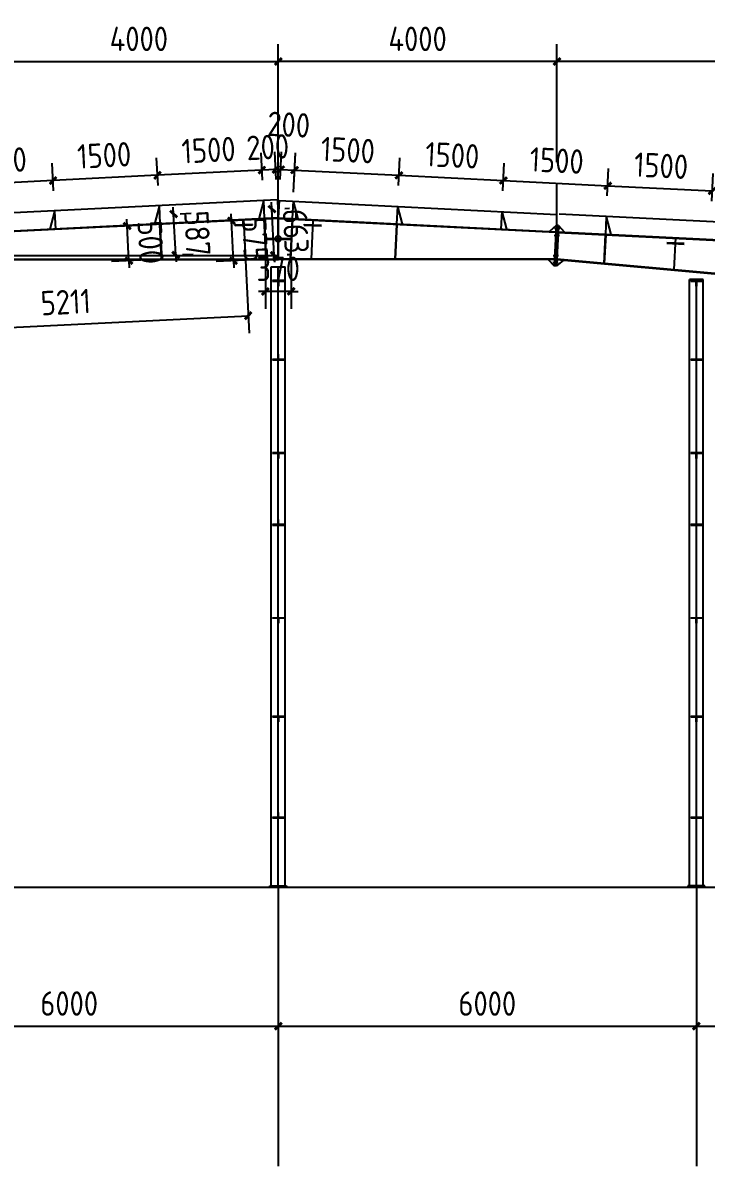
# Model space of a CAD drawing. Extents: x 411778 to 673094, y -11605 to 324395.
# Drawn here: x 506037 to 515842, y 76149 to 92546 of the extents above; entities that cross this region are included whole.
import ezdxf

# ---------------------------------------------------------------- set-up
doc = ezdxf.new("R2010")
doc.units = 0
doc.header["$LTSCALE"] = 1000
doc.header["$MEASUREMENT"] = 0
doc.layers.add('AXIS', color=3, linetype='Continuous')
doc.layers.add('DOTE', color=1, linetype='Continuous')
doc.styles.get("Standard").update_dxf_attribs({"font": 'gbenor.shx', "bigfont": 'gbcbig.shx'})
doc.dimstyles.get("Standard").update_dxf_attribs({"dimscale": 100, "dimtxt": 3.5, "dimasz": 1, "dimexe": 2.5, "dimexo": 3, "dimgap": 1.5, "dimtad": 1, "dimdec": 0, "dimzin": 0, "dimdsep": 46, "dimtxsty": 'Standard', "dimblk": 'ARCHTICK', "dimcen": 0.09, "dimadec": 0, "dimazin": 0, "dimtfac": 1, "dimtdec": 0, "dimtix": 1, "dimtmove": 2, "dimatfit": 3, "dimfxl": 1, "dimtolj": 1, "dimtzin": 0, "dimarcsym": 0})

# ---------------------------------------------------------------- blocks, each defined once
blk = doc.blocks.new('_ArchTick')
at = {"color": 0, "linetype": 'ByBlock', "const_width": 0.4}
blk.add_lwpolyline([(-0.5, -0.5), (0.5, 0.5)], dxfattribs=at)
blk = doc.blocks.new('*D340')
at = {"color": 3, "lineweight": -2}
for p, q in [((505702, 91025), (505702, 92241)), ((509702, 91448), (509702, 92241)), ((505702, 91991), (509702, 91991))]:
    blk.add_line(p, q, dxfattribs=at)
at = {"layer": 'Defpoints', "color": 0}
for p in [(509702, 91991), (509702, 91148), (505702, 90725)]:
    blk.add_point(p, dxfattribs=at)
at = {"color": 3, "lineweight": -2, "xscale": 100, "yscale": 100, "zscale": 100, "rotation": 180}
blk.add_blockref('_ArchTick', (505702, 91991), dxfattribs=at)
at = {"color": 3, "lineweight": -2, "xscale": 100, "yscale": 100, "zscale": 100}
blk.add_blockref('_ArchTick', (509702, 91991), dxfattribs=at)
at = {"color": 0, "insert": (507702, 92316), "char_height": 350, "attachment_point": 5}
blk.add_mtext('\\A1;4000', dxfattribs=at)
blk = doc.blocks.new('*D376')
at = {"color": 3, "lineweight": -2}
for p, q in [((503702, 78449), (503702, 78406)), ((509702, 78449), (509702, 78406)), ((503702, 78156), (509702, 78156))]:
    blk.add_line(p, q, dxfattribs=at)
at = {"layer": 'Defpoints', "color": 0}
for p in [(503702, 78149), (509702, 78156), (509702, 78149)]:
    blk.add_point(p, dxfattribs=at)
at = {"color": 3, "lineweight": -2, "xscale": 100, "yscale": 100, "zscale": 100, "rotation": 180}
blk.add_blockref('_ArchTick', (503702, 78156), dxfattribs=at)
at = {"color": 3, "lineweight": -2, "xscale": 100, "yscale": 100, "zscale": 100}
blk.add_blockref('_ArchTick', (509702, 78156), dxfattribs=at)
at = {"color": 0, "insert": (506702, 78481), "char_height": 350, "attachment_point": 5}
blk.add_mtext('\\A1;6000', dxfattribs=at)
blk = doc.blocks.new('*D377')
at = {"color": 3, "lineweight": -2}
for p, q in [((509702, 78449), (509702, 78406)), ((515702, 78449), (515702, 78406)), ((509702, 78156), (515702, 78156))]:
    blk.add_line(p, q, dxfattribs=at)
at = {"layer": 'Defpoints', "color": 0}
for p in [(509702, 78149), (515702, 78156), (515702, 78149)]:
    blk.add_point(p, dxfattribs=at)
at = {"color": 3, "lineweight": -2, "xscale": 100, "yscale": 100, "zscale": 100, "rotation": 180}
blk.add_blockref('_ArchTick', (509702, 78156), dxfattribs=at)
at = {"color": 3, "lineweight": -2, "xscale": 100, "yscale": 100, "zscale": 100}
blk.add_blockref('_ArchTick', (515702, 78156), dxfattribs=at)
at = {"color": 0, "insert": (512702, 78480), "char_height": 350, "attachment_point": 5}
blk.add_mtext('\\A1;6000', dxfattribs=at)
blk = doc.blocks.new('*D378')
at = {"color": 3, "lineweight": -2}
for p, q in [((515702, 78449), (515702, 78406)), ((521702, 78449), (521702, 78406)), ((515702, 78156), (521702, 78156))]:
    blk.add_line(p, q, dxfattribs=at)
at = {"layer": 'Defpoints', "color": 0}
for p in [(515702, 78149), (521702, 78156), (521702, 78149)]:
    blk.add_point(p, dxfattribs=at)
at = {"color": 3, "lineweight": -2, "xscale": 100, "yscale": 100, "zscale": 100, "rotation": 180}
blk.add_blockref('_ArchTick', (515702, 78156), dxfattribs=at)
at = {"color": 3, "lineweight": -2, "xscale": 100, "yscale": 100, "zscale": 100}
blk.add_blockref('_ArchTick', (521702, 78156), dxfattribs=at)
at = {"color": 0, "insert": (518702, 78480), "char_height": 350, "attachment_point": 5}
blk.add_mtext('\\A1;6000', dxfattribs=at)
blk = doc.blocks.new('*D343')
at = {"color": 3, "lineweight": -2}
for p, q in [((509475, 90288), (509455, 90684)), ((509674, 90298), (509655, 90694)), ((509467, 90434), (509367, 90429)), ((509667, 90444), (509467, 90434)), ((509667, 90444), (509767, 90449))]:
    blk.add_line(p, q, dxfattribs=at)
at = {"layer": 'Defpoints', "color": 0}
for p in [(509467, 90434), (509490, 89989), (509689, 89999)]:
    blk.add_point(p, dxfattribs=at)
at = {"color": 3, "lineweight": -2, "xscale": 100, "yscale": 100, "zscale": 100}
for p, rotation in [((509667, 90444), 182.8624052261134), ((509467, 90434), 2.862405226113412)]:
    blk.add_blockref('_ArchTick', p, dxfattribs=dict(at, rotation=rotation))
at = {"color": 0, "insert": (509551, 90764), "char_height": 350, "attachment_point": 5, "rotation": 2.8624}
blk.add_mtext('\\A1;200', dxfattribs=at)
blk = doc.blocks.new('*D344')
at = {"color": 3, "lineweight": -2}
for p, q in [((509475, 90288), (509455, 90684)), ((507977, 90213), (507957, 90609)), ((509467, 90434), (507969, 90359))]:
    blk.add_line(p, q, dxfattribs=at)
at = {"layer": 'Defpoints', "color": 0}
for p in [(507969, 90359), (507991, 89914), (509490, 89989)]:
    blk.add_point(p, dxfattribs=at)
at = {"color": 3, "lineweight": -2, "xscale": 100, "yscale": 100, "zscale": 100}
for p, rotation in [((507969, 90359), 182.8624052262561), ((509467, 90434), 2.862405226256115)]:
    blk.add_blockref('_ArchTick', p, dxfattribs=dict(at, rotation=rotation))
at = {"color": 0, "insert": (508702, 90721), "char_height": 350, "attachment_point": 5, "rotation": 2.8624}
blk.add_mtext('\\A1;1500', dxfattribs=at)
blk = doc.blocks.new('*D345')
at = {"color": 3, "lineweight": -2}
for p, q in [((506478, 90139), (506459, 90534)), ((507977, 90213), (507957, 90609)), ((507969, 90359), (506471, 90284))]:
    blk.add_line(p, q, dxfattribs=at)
at = {"layer": 'Defpoints', "color": 0}
for p in [(506471, 90284), (507991, 89914), (506493, 89839)]:
    blk.add_point(p, dxfattribs=at)
at = {"color": 3, "lineweight": -2, "xscale": 100, "yscale": 100, "zscale": 100}
for p, rotation in [((506471, 90284), 182.8624052262561), ((507969, 90359), 2.862405226256115)]:
    blk.add_blockref('_ArchTick', p, dxfattribs=dict(at, rotation=rotation))
at = {"color": 0, "insert": (507204, 90646), "char_height": 350, "attachment_point": 5, "rotation": 2.8624}
blk.add_mtext('\\A1;1500', dxfattribs=at)
blk = doc.blocks.new('*D346')
at = {"color": 3, "lineweight": -2}
for p, q in [((506478, 90139), (506459, 90534)), ((504980, 90064), (504960, 90459)), ((506471, 90284), (504973, 90209))]:
    blk.add_line(p, q, dxfattribs=at)
at = {"layer": 'Defpoints', "color": 0}
for p in [(504973, 90209), (504995, 89764), (506493, 89839)]:
    blk.add_point(p, dxfattribs=at)
at = {"color": 3, "lineweight": -2, "xscale": 100, "yscale": 100, "zscale": 100}
for p, rotation in [((506471, 90284), 2.862405226256115), ((504973, 90209), 182.8624052262561)]:
    blk.add_blockref('_ArchTick', p, dxfattribs=dict(at, rotation=rotation))
at = {"color": 0, "insert": (505706, 90571), "char_height": 350, "attachment_point": 5, "rotation": 2.8624}
blk.add_mtext('\\A1;1500', dxfattribs=at)
blk = doc.blocks.new('*D334')
at = {"color": 3, "lineweight": -2}
for p, q in [((513702, 90546), (513702, 92241)), ((521702, 89449), (521702, 92241)), ((521702, 91991), (513702, 91991))]:
    blk.add_line(p, q, dxfattribs=at)
at = {"layer": 'Defpoints', "color": 0}
for p in [(513702, 91991), (513702, 90246), (521702, 89149)]:
    blk.add_point(p, dxfattribs=at)
at = {"color": 3, "lineweight": -2, "xscale": 100, "yscale": 100, "zscale": 100, "rotation": 180}
blk.add_blockref('_ArchTick', (513702, 91991), dxfattribs=at)
at = {"color": 3, "lineweight": -2, "xscale": 100, "yscale": 100, "zscale": 100}
blk.add_blockref('_ArchTick', (521702, 91991), dxfattribs=at)
at = {"color": 0, "insert": (517702, 92316), "char_height": 350, "attachment_point": 5}
blk.add_mtext('\\A1;8000', dxfattribs=at)
blk = doc.blocks.new('*D335')
at = {"color": 3, "lineweight": -2}
for p, q in [((509702, 91448), (509702, 92241)), ((513702, 91025), (513702, 92241)), ((513702, 91991), (509702, 91991))]:
    blk.add_line(p, q, dxfattribs=at)
at = {"layer": 'Defpoints', "color": 0}
for p in [(509702, 91991), (509702, 91148), (513702, 90725)]:
    blk.add_point(p, dxfattribs=at)
at = {"color": 3, "lineweight": -2, "xscale": 100, "yscale": 100, "zscale": 100, "rotation": 180}
blk.add_blockref('_ArchTick', (509702, 91991), dxfattribs=at)
at = {"color": 3, "lineweight": -2, "xscale": 100, "yscale": 100, "zscale": 100}
blk.add_blockref('_ArchTick', (513702, 91991), dxfattribs=at)
at = {"color": 0, "insert": (511702, 92316), "char_height": 350, "attachment_point": 5}
blk.add_mtext('\\A1;4000', dxfattribs=at)
blk = doc.blocks.new('*D363')
at = {"color": 3, "lineweight": -2}
for p, q in [((509921, 90118), (509949, 90684)), ((511427, 90213), (511447, 90609)), ((509936, 90434), (511434, 90359))]:
    blk.add_line(p, q, dxfattribs=at)
at = {"layer": 'Defpoints', "color": 0}
for p in [(511434, 90359), (511412, 89914), (509906, 89818)]:
    blk.add_point(p, dxfattribs=at)
at = {"color": 3, "lineweight": -2, "xscale": 100, "yscale": 100, "zscale": 100}
for p, rotation in [((509936, 90434), 177.1375947737439), ((511434, 90359), 357.137594773744)]:
    blk.add_blockref('_ArchTick', p, dxfattribs=dict(at, rotation=rotation))
at = {"color": 0, "insert": (510702, 90721), "char_height": 350, "attachment_point": 5, "rotation": 357.1376}
blk.add_mtext('\\A1;1500', dxfattribs=at)
blk = doc.blocks.new('*D364')
at = {"color": 3, "lineweight": -2}
for p, q in [((511427, 90213), (511447, 90609)), ((512925, 90139), (512945, 90534)), ((511434, 90359), (512933, 90284))]:
    blk.add_line(p, q, dxfattribs=at)
at = {"layer": 'Defpoints', "color": 0}
for p in [(512933, 90284), (511412, 89914), (512910, 89839)]:
    blk.add_point(p, dxfattribs=at)
at = {"color": 3, "lineweight": -2, "xscale": 100, "yscale": 100, "zscale": 100}
for p, rotation in [((511434, 90359), 177.1375947737439), ((512933, 90284), 357.137594773744)]:
    blk.add_blockref('_ArchTick', p, dxfattribs=dict(at, rotation=rotation))
at = {"color": 0, "insert": (512200, 90646), "char_height": 350, "attachment_point": 5, "rotation": 357.1376}
blk.add_mtext('\\A1;1500', dxfattribs=at)
blk = doc.blocks.new('*D365')
at = {"color": 3, "lineweight": -2}
for p, q in [((512925, 90139), (512945, 90534)), ((514423, 90064), (514443, 90459)), ((512933, 90284), (514431, 90209))]:
    blk.add_line(p, q, dxfattribs=at)
at = {"layer": 'Defpoints', "color": 0}
for p in [(514431, 90209), (512910, 89839), (514408, 89764)]:
    blk.add_point(p, dxfattribs=at)
at = {"color": 3, "lineweight": -2, "xscale": 100, "yscale": 100, "zscale": 100}
for p, rotation in [((512933, 90284), 177.1375947737439), ((514431, 90209), 357.137594773744)]:
    blk.add_blockref('_ArchTick', p, dxfattribs=dict(at, rotation=rotation))
at = {"color": 0, "insert": (513698, 90571), "char_height": 350, "attachment_point": 5, "rotation": 357.1376}
blk.add_mtext('\\A1;1500', dxfattribs=at)
blk = doc.blocks.new('*D336')
at = {"color": 3, "lineweight": -2}
for p, q in [((514423, 90064), (514443, 90459)), ((515922, 89989), (515941, 90384)), ((514431, 90209), (515929, 90135))]:
    blk.add_line(p, q, dxfattribs=at)
at = {"layer": 'Defpoints', "color": 0}
for p in [(515929, 90135), (514408, 89764), (515907, 89689)]:
    blk.add_point(p, dxfattribs=at)
at = {"color": 3, "lineweight": -2, "xscale": 100, "yscale": 100, "zscale": 100}
for p, rotation in [((514431, 90209), 177.1375947737439), ((515929, 90135), 357.137594773744)]:
    blk.add_blockref('_ArchTick', p, dxfattribs=dict(at, rotation=rotation))
at = {"color": 0, "insert": (515196, 90497), "char_height": 350, "attachment_point": 5, "rotation": 357.1376}
blk.add_mtext('\\A1;1500', dxfattribs=at)
blk = doc.blocks.new('*D341')
at = {"color": 3, "lineweight": -2}
for p, q in [((509729, 90298), (509749, 90694)), ((509929, 90288), (509949, 90684)), ((509737, 90444), (509637, 90449)), ((509737, 90444), (509936, 90434)), ((509936, 90434), (510036, 90429))]:
    blk.add_line(p, q, dxfattribs=at)
at = {"layer": 'Defpoints', "color": 0}
for p in [(509936, 90434), (509714, 89999), (509914, 89989)]:
    blk.add_point(p, dxfattribs=at)
at = {"color": 3, "lineweight": -2, "xscale": 100, "yscale": 100, "zscale": 100}
for p, rotation in [((509737, 90444), 357.1375947738866), ((509936, 90434), 177.1375947738866)]:
    blk.add_blockref('_ArchTick', p, dxfattribs=dict(at, rotation=rotation))
at = {"color": 0, "insert": (509853, 91086), "char_height": 350, "attachment_point": 5, "rotation": 357.1376}
blk.add_mtext('\\A1;200', dxfattribs=at)
blk = doc.blocks.new('*D389')
at = {"color": 0, "lineweight": -2}
for p, q in [((507534, 89633), (507529, 89732)), ((507705, 89641), (507284, 89620)), ((507559, 89134), (507534, 89633)), ((507730, 89142), (507309, 89121)), ((507559, 89134), (507564, 89034))]:
    blk.add_line(p, q, dxfattribs=at)
at = {"layer": 'Defpoints', "color": 0}
for p in [(507534, 89633), (508004, 89656), (508029, 89157)]:
    blk.add_point(p, dxfattribs=at)
at = {"color": 0, "lineweight": -2, "xscale": 100, "yscale": 100, "zscale": 100}
for p, rotation in [((507534, 89633), 272.8624052261088), ((507559, 89134), 92.86240522610872)]:
    blk.add_blockref('_ArchTick', p, dxfattribs=dict(at, rotation=rotation))
at = {"color": 0, "insert": (507871, 89399), "char_height": 350, "attachment_point": 5, "rotation": 272.8624}
blk.add_mtext('\\A1;500', dxfattribs=at)
blk = doc.blocks.new('*D390')
at = {"color": 0, "lineweight": -2}
for p, q in [((509203, 89716), (508781, 89695)), ((509031, 89707), (509026, 89807)), ((509060, 89133), (509031, 89707)), ((509232, 89142), (508810, 89121)), ((509060, 89133), (509065, 89034))]:
    blk.add_line(p, q, dxfattribs=at)
at = {"layer": 'Defpoints', "color": 0}
for p in [(509031, 89707), (509502, 89731), (509531, 89157)]:
    blk.add_point(p, dxfattribs=at)
at = {"color": 0, "lineweight": -2, "xscale": 100, "yscale": 100, "zscale": 100}
for p, rotation in [((509031, 89707), 272.8624052261432), ((509060, 89133), 92.86240522614318)]:
    blk.add_blockref('_ArchTick', p, dxfattribs=dict(at, rotation=rotation))
at = {"color": 0, "insert": (509370, 89437), "char_height": 350, "attachment_point": 5, "rotation": 272.8624}
blk.add_mtext('\\A1;575', dxfattribs=at)
blk = doc.blocks.new('*D404')
at = {"color": 3, "lineweight": -2}
for p, q in [((508201, 89804), (508196, 89904)), ((508231, 89217), (508201, 89804)), ((508297, 89809), (508451, 89817)), ((508231, 89217), (508236, 89118)), ((508326, 89222), (508480, 89230))]:
    blk.add_line(p, q, dxfattribs=at)
at = {"layer": 'Defpoints', "color": 0}
for p in [(507997, 89794), (508201, 89804), (508027, 89207)]:
    blk.add_point(p, dxfattribs=at)
at = {"color": 3, "lineweight": -2, "xscale": 100, "yscale": 100, "zscale": 100}
for p, rotation in [((508201, 89804), 272.8624052261046), ((508231, 89217), 92.86240522610461)]:
    blk.add_blockref('_ArchTick', p, dxfattribs=dict(at, rotation=rotation))
at = {"color": 0, "insert": (508541, 89527), "char_height": 350, "attachment_point": 5, "rotation": 272.8624}
blk.add_mtext('\\A1;587', dxfattribs=at)
blk = doc.blocks.new('*D405')
at = {"color": 3, "lineweight": -2}
for p, q in [((509612, 89875), (509607, 89975)), ((509645, 89213), (509612, 89875)), ((509795, 89884), (509862, 89887)), ((509645, 89213), (509650, 89113)), ((509828, 89222), (509895, 89225))]:
    blk.add_line(p, q, dxfattribs=at)
at = {"layer": 'Defpoints', "color": 0}
for p in [(509496, 89869), (509612, 89875), (509529, 89207)]:
    blk.add_point(p, dxfattribs=at)
at = {"color": 3, "lineweight": -2, "xscale": 100, "yscale": 100, "zscale": 100}
for p, rotation in [((509612, 89875), 272.8624052261351), ((509645, 89213), 92.86240522613508)]:
    blk.add_blockref('_ArchTick', p, dxfattribs=dict(at, rotation=rotation))
at = {"color": 0, "insert": (509954, 89560), "char_height": 350, "attachment_point": 5, "rotation": 272.8624}
blk.add_mtext('\\A1;663', dxfattribs=at)
blk = doc.blocks.new('*D1816')
at = {"color": 0, "lineweight": -2}
for p, q in [((509217, 89424), (509284, 88097)), ((504012, 89164), (504079, 87837)), ((504066, 88086), (509271, 88346))]:
    blk.add_line(p, q, dxfattribs=at)
at = {"layer": 'Defpoints', "color": 0}
for p in [(509202, 89724), (503997, 89464), (509271, 88346)]:
    blk.add_point(p, dxfattribs=at)
at = {"color": 0, "lineweight": -2, "xscale": 100, "yscale": 100, "zscale": 100}
for p, rotation in [((509271, 88346), 2.862405226096694), ((504066, 88086), 182.8624052260967)]:
    blk.add_blockref('_ArchTick', p, dxfattribs=dict(at, rotation=rotation))
at = {"color": 0, "insert": (506653, 88541), "char_height": 350, "attachment_point": 5, "rotation": 2.8624}
blk.add_mtext('\\A1;5211', dxfattribs=at)
blk = doc.blocks.new('*D2560')
at = {"color": 0, "lineweight": -2}
for p, q in [((509517, 89149), (509517, 88444)), ((509887, 89149), (509887, 88444)), ((509517, 88694), (509417, 88694)), ((509887, 88694), (509517, 88694)), ((509887, 88694), (509987, 88694))]:
    blk.add_line(p, q, dxfattribs=at)
at = {"layer": 'Defpoints', "color": 0}
for p in [(509517, 89449), (509887, 89449), (509517, 88694)]:
    blk.add_point(p, dxfattribs=at)
at = {"color": 0, "lineweight": -2, "xscale": 100, "yscale": 100, "zscale": 100}
blk.add_blockref('_ArchTick', (509517, 88694), dxfattribs=at)
at = {"color": 0, "lineweight": -2, "xscale": 100, "yscale": 100, "zscale": 100, "rotation": 180}
blk.add_blockref('_ArchTick', (509887, 88694), dxfattribs=at)
at = {"color": 0, "insert": (509702, 89019), "char_height": 350, "attachment_point": 5}
blk.add_mtext('\\A1;370', dxfattribs=at)

msp = doc.modelspace()

# ---------------------------------------------------------------- linework, layer by layer
for p, q in [((509701.8, 89149), (509701.8, 91863.7)), ((509701.8, 89149), (509701.8, 91863.7)), ((513701.8, 89639.1), (513701.8, 90249)), ((509688.9, 90008.7), (505706.8, 89809.6)), ((507991.5, 89913.8), (507924.1, 89660.1)), ((507991, 89923.8), (508004, 89664.1)), ((509489.6, 89988.7), (509422.2, 89735)), ((509489.1, 89998.7), (509502.1, 89739)), ((509689.4, 89998.7), (509701.8, 89749)), ((509714.3, 89998.7), (509701.8, 89749)), ((509714.3, 89998.7), (513701.8, 89799.3)), ((509914.1, 89988.7), (509901.6, 89739)), ((509914.1, 89988.7), (509981.5, 89735)), ((511412.2, 89913.8), (511399.7, 89664.1)), ((511412.2, 89913.8), (511479.6, 89660.1)), ((509701.8, 89749), (505719.8, 89549.9)), ((509701.8, 89741), (505720.2, 89541.9)), ((506493.4, 89838.9), (506425.9, 89585.2)), ((506493.4, 89838.9), (506505.8, 89589.2)), ((509202.5, 89724.1), (509230.8, 89157.1)), ((509496.5, 89730.7), (509525.2, 89157)), ((509502.5, 89731), (509531.2, 89157)), ((509701.8, 89749), (509701.8, 89149)), ((509701.8, 89749), (513683.9, 89549.9)), ((509701.8, 89749), (509701.8, 89149)), ((509701.8, 89749), (509701.8, 89449)), ((509701.8, 89749), (509701.8, 89449)), ((509701.8, 89741), (513683.5, 89541.9)), ((509901.2, 89731), (509872.5, 89157)), ((509907.2, 89730.7), (509878.5, 89157)), ((510200.7, 89716.2), (510172.9, 89157.2)), ((512910.3, 89838.9), (512897.9, 89589.2)), ((512910.3, 89838.9), (512977.8, 89585.2)), ((513732.8, 89807.8), (521430.3, 89422.9)), ((514408.5, 89764), (514396, 89514.3)), ((514408.5, 89764), (514475.9, 89510.3)), ((507998.4, 89655.8), (508023.3, 89157.2)), ((508004.4, 89656.1), (508029.3, 89157.2)), ((509331.1, 89655.4), (509081.4, 89642.9)), ((509081.9, 89632.9), (509081.4, 89642.9)), ((509331.3, 89650.4), (509081.6, 89637.9)), ((509331.6, 89645.4), (509081.9, 89632.9)), ((509206.7, 89639.2), (509206.2, 89649.1)), ((509331.6, 89645.4), (509331.1, 89655.4)), ((510072, 89645.5), (510072.5, 89655.5)), ((510072, 89645.5), (510321.7, 89633.1)), ((510072.3, 89650.5), (510321.9, 89638.1)), ((510072.5, 89655.5), (510322.2, 89643.1)), ((510196.9, 89639.3), (510197.4, 89649.3)), ((511399.3, 89656.1), (511374.4, 89157.2)), ((511405.3, 89655.8), (511380.4, 89157.2)), ((513688.4, 89639.8), (513594, 89554.4)), ((513742, 89592.1), (513666.1, 89595.9)), ((513724.3, 89638), (513688.4, 89639.8)), ((513701.3, 89539), (513701.8, 89539)), ((513719.3, 89538.1), (521017.8, 89173.2)), ((513719.8, 89548.1), (521017.8, 89183.2)), ((513724.3, 89638), (513809.7, 89543.6)), ((509516.3, 89454), (509887.3, 89454)), ((509701.8, 89449), (509516.6, 89449)), ((509516.8, 89444), (509886.8, 89444)), ((513737.1, 89492.2), (513661.1, 89496)), ((514395.5, 89504.3), (514375.1, 89096.6)), ((514401.5, 89504), (514381.1, 89096.1)), ((515277.1, 89386.5), (515526.8, 89374.1)), ((515277.3, 89391.5), (515527, 89379.1)), ((515277.6, 89396.5), (515527.3, 89384.1)), ((515383.3, 89006.5), (515406.1, 89465.2)), ((515401.9, 89380.3), (515402.4, 89390.3)), ((505739.5, 89207.5), (509701.9, 89207)), ((513722.6, 89202.6), (513646.7, 89206.3)), ((505739.4, 89157.5), (509701.8, 89157)), ((505739.8, 89149.5), (509701.8, 89149)), ((509601.8, 80169), (509601.8, 89049)), ((509601.8, 89049), (509801.8, 89049)), ((513664.2, 89157.5), (509701.8, 89157)), ((513663.8, 89149.5), (509701.8, 89149)), ((509731, 89157), (509751.8, 89157)), ((509801.8, 80169), (509801.8, 89049)), ((513574.8, 89149.5), (513659.4, 89060.5)), ((513717.6, 89102.7), (513641.7, 89106.5)), ((513695.4, 89058.7), (513659.4, 89060.5)), ((513788.7, 89139.8), (513695.4, 89058.7)), ((521017.8, 88483.2), (513699.8, 89147.9)), ((521017.8, 88493.3), (513700.3, 89157.9)), ((509701.8, 88849), (509621.8, 88849)), ((509621.8, 88849), (509621.8, 88843)), ((509621.8, 88843), (509781.8, 88843)), ((509698.8, 88849), (509704.8, 88849)), ((509698.8, 88769), (509698.8, 88843)), ((509701.8, 88769), (509698.8, 88769)), ((509781.8, 88849), (509701.8, 88849)), ((509704.8, 88769), (509701.8, 88769)), ((509704.8, 88843), (509704.8, 88769)), ((509781.8, 88843), (509781.8, 88849)), ((515601.8, 80169), (515601.8, 88866.1)), ((515801.8, 88866.1), (515601.8, 88866.1)), ((515701.8, 88849), (515621.8, 88849)), ((515621.8, 88849), (515621.8, 88843)), ((515621.8, 88843), (515781.8, 88843)), ((515698.8, 88849), (515704.8, 88849)), ((515698.8, 88769), (515698.8, 88843)), ((515701.8, 88769), (515698.8, 88769)), ((515781.8, 88849), (515701.8, 88849)), ((515704.8, 88769), (515701.8, 88769)), ((515704.8, 88843), (515704.8, 88769)), ((515781.8, 88843), (515781.8, 88849)), ((515801.8, 80169), (515801.8, 88866.1)), ((509701.8, 87793), (509698.8, 87793)), ((509698.8, 87793), (509698.8, 87719)), ((509704.8, 87793), (509701.8, 87793)), ((509704.8, 87719), (509704.8, 87793)), ((515701.8, 87793), (515698.8, 87793)), ((515698.8, 87793), (515698.8, 87719)), ((515704.8, 87793), (515701.8, 87793)), ((515704.8, 87719), (515704.8, 87793)), ((509701.8, 87719), (509621.8, 87719)), ((509621.8, 87719), (509621.8, 87713)), ((509621.8, 87713), (509781.8, 87713)), ((509698.8, 87719), (509704.8, 87719)), ((509781.8, 87719), (509701.8, 87719)), ((509781.8, 87713), (509781.8, 87719)), ((515701.8, 87719), (515621.8, 87719)), ((515621.8, 87719), (515621.8, 87713)), ((515621.8, 87713), (515781.8, 87713)), ((515698.8, 87719), (515704.8, 87719)), ((515781.8, 87719), (515701.8, 87719)), ((515781.8, 87713), (515781.8, 87719)), ((509697.8, 86379), (509621.8, 86379)), ((509621.8, 86373), (509621.8, 86379)), ((509621.8, 86379), (509781.8, 86379)), ((509701.8, 86379), (509621.8, 86379)), ((509621.8, 86379), (509621.8, 86373)), ((509701.8, 86373), (509621.8, 86373)), ((509621.8, 86373), (509781.8, 86373)), ((509705.8, 86302.5), (509697.8, 86302.5)), ((509698.8, 86379), (509704.8, 86379)), ((509698.8, 86299), (509698.8, 86373)), ((509701.8, 86299), (509698.8, 86299)), ((509781.8, 86379), (509701.8, 86379)), ((509704.8, 86299), (509701.8, 86299)), ((509704.8, 86373), (509704.8, 86299)), ((509781.8, 86373), (509781.8, 86379)), ((515697.8, 86379), (515621.8, 86379)), ((515621.8, 86373), (515621.8, 86379)), ((515621.8, 86379), (515781.8, 86379)), ((515701.8, 86379), (515621.8, 86379)), ((515621.8, 86379), (515621.8, 86373)), ((515701.8, 86373), (515621.8, 86373)), ((515621.8, 86373), (515781.8, 86373)), ((515705.8, 86302.5), (515697.8, 86302.5)), ((515698.8, 86379), (515704.8, 86379)), ((515698.8, 86299), (515698.8, 86373)), ((515701.8, 86299), (515698.8, 86299)), ((515781.8, 86379), (515701.8, 86379)), ((515704.8, 86299), (515701.8, 86299)), ((515704.8, 86373), (515704.8, 86299)), ((515781.8, 86373), (515781.8, 86379)), ((509701.8, 85349), (509621.8, 85349)), ((509621.8, 85349), (509621.8, 85343)), ((509621.8, 85343), (509781.8, 85343)), ((509701.8, 85423), (509698.8, 85423)), ((509698.8, 85423), (509698.8, 85349)), ((509698.8, 85349), (509704.8, 85349)), ((509704.8, 85423), (509701.8, 85423)), ((509781.8, 85349), (509701.8, 85349)), ((509704.8, 85349), (509704.8, 85423)), ((509781.8, 85349), (509781.8, 85343)), ((515701.8, 85349), (515621.8, 85349)), ((515621.8, 85349), (515621.8, 85343)), ((515621.8, 85343), (515781.8, 85343)), ((515701.8, 85423), (515698.8, 85423)), ((515698.8, 85423), (515698.8, 85349)), ((515698.8, 85349), (515704.8, 85349)), ((515704.8, 85423), (515701.8, 85423)), ((515781.8, 85349), (515701.8, 85349)), ((515704.8, 85349), (515704.8, 85423)), ((515781.8, 85349), (515781.8, 85343)), ((509621.8, 84009), (509621.8, 84015)), ((509621.8, 84015), (509781.8, 84015)), ((509701.8, 84009), (509621.8, 84009)), ((509666.5, 84009), (509621.8, 84009)), ((509698.8, 84009), (509704.8, 84009)), ((509698.8, 83935), (509698.8, 84009)), ((509781.8, 84009), (509701.8, 84009)), ((509704.8, 84009), (509704.8, 83935)), ((509781.8, 84015), (509781.8, 84009)), ((515621.8, 84009), (515621.8, 84015)), ((515621.8, 84015), (515781.8, 84015)), ((515701.8, 84009), (515621.8, 84009)), ((515666.5, 84009), (515621.8, 84009)), ((515698.8, 84009), (515704.8, 84009)), ((515698.8, 83935), (515698.8, 84009)), ((515781.8, 84009), (515701.8, 84009)), ((515704.8, 84009), (515704.8, 83935)), ((515781.8, 84015), (515781.8, 84009)), ((509701.8, 83935), (509698.8, 83935)), ((509704.8, 83935), (509701.8, 83935)), ((515701.8, 83935), (515698.8, 83935)), ((515704.8, 83935), (515701.8, 83935)), ((509701.8, 82599), (509621.8, 82599)), ((509621.8, 82599), (509621.8, 82593)), ((509621.8, 82593), (509781.8, 82593)), ((509698.8, 82599), (509704.8, 82599)), ((509698.8, 82519), (509698.8, 82593)), ((509701.8, 82519), (509698.8, 82519)), ((509781.8, 82599), (509701.8, 82599)), ((509704.8, 82519), (509701.8, 82519)), ((509704.8, 82593), (509704.8, 82519)), ((509781.8, 82593), (509781.8, 82599)), ((515701.8, 82599), (515621.8, 82599)), ((515621.8, 82599), (515621.8, 82593)), ((515621.8, 82593), (515781.8, 82593)), ((515698.8, 82599), (515704.8, 82599)), ((515698.8, 82519), (515698.8, 82593)), ((515701.8, 82519), (515698.8, 82519)), ((515781.8, 82599), (515701.8, 82599)), ((515704.8, 82519), (515701.8, 82519)), ((515704.8, 82593), (515704.8, 82519)), ((515781.8, 82593), (515781.8, 82599)), ((509701.8, 81223), (509698.8, 81223)), ((509698.8, 81223), (509698.8, 81149)), ((509704.8, 81223), (509701.8, 81223)), ((509704.8, 81149), (509704.8, 81223)), ((515701.8, 81223), (515698.8, 81223)), ((515698.8, 81223), (515698.8, 81149)), ((515704.8, 81223), (515701.8, 81223)), ((515704.8, 81149), (515704.8, 81223)), ((509701.8, 81149), (509621.8, 81149)), ((509621.8, 81149), (509621.8, 81143)), ((509621.8, 81143), (509781.8, 81143)), ((509698.8, 81149), (509704.8, 81149)), ((509781.8, 81149), (509701.8, 81149)), ((509781.8, 81143), (509781.8, 81149)), ((515701.8, 81149), (515621.8, 81149)), ((515621.8, 81149), (515621.8, 81143)), ((515621.8, 81143), (515781.8, 81143)), ((515698.8, 81149), (515704.8, 81149)), ((515781.8, 81149), (515701.8, 81149)), ((515781.8, 81143), (515781.8, 81149)), ((497701.8, 80149), (521701.8, 80149)), ((509581.8, 80149), (509581.8, 80169)), ((509581.8, 80169), (509821.8, 80169)), ((509701.8, 80149), (509581.8, 80149)), ((509821.8, 80169), (509821.8, 80149)), ((515821.8, 80169), (515581.8, 80169)), ((515581.8, 80169), (515581.8, 80149)), ((515701.8, 80149), (515821.8, 80149)), ((515821.8, 80149), (515821.8, 80169))]:
    msp.add_line(p, q)
at = {"color": 0}
for p, q in [((513688.4, 89639.8), (513659.4, 89060.5)), ((513706.3, 89638.9), (513677.4, 89059.6)), ((513724.3, 89638), (513695.4, 89058.7))]:
    msp.add_line(p, q, dxfattribs=at)
at = {"color": 1}
for p, q in [((509516.6, 89449), (509887.1, 89449)), ((509701.8, 80149), (509701.8, 89049))]:
    msp.add_line(p, q, dxfattribs=at)
msp.add_circle((509701.8, 89449), 42.5)
at = {"layer": 'AXIS'}
for p, q in [((509701.8, 80149), (509701.8, 76149)), ((515701.8, 80149), (515701.8, 76149))]:
    msp.add_line(p, q, dxfattribs=at)
at = {"layer": 'DOTE'}
for p, q in [((515701.8, 80149), (515701.8, 88866.1)), ((509701.8, 80149), (509701.8, 83019.8)), ((515701.8, 80149), (515701.8, 83019.8))]:
    msp.add_line(p, q, dxfattribs=at)

# ---------------------------------------------------------------- dimensions: what is measured, and where the dimension line sits
for base, p1, p2, picture, middle in [((509701.8, 91991), (505701.8, 90725), (509701.8, 91147.5), '*D340', (507701.8, 92316)), ((509701.8, 78155.5), (503701.8, 78149), (509701.8, 78149), '*D376', (506701.8, 78480.5)), ((515701.8, 78155.5), (509701.8, 78149), (515701.8, 78149), '*D377', (512701.8, 78480.5)), ((521701.8, 78155.5), (515701.8, 78149), (521701.8, 78149), '*D378', (518701.8, 78480.5))]:
    dim = msp.add_linear_dim(base=base, p1=p1, p2=p2, dimstyle='Standard', override={"dimclrd": 3, "dimclre": 3})
    dim.commit()
    dim.dimension.update_dxf_attribs({"geometry": picture, "text_midpoint": middle})
for base, p1, p2, angle, picture, middle in [((509701.8, 91991), (513701.8, 90725), (509701.8, 91147.5), 180, '*D335', (511701.8, 92316)), ((513701.8, 91991), (521701.8, 89149), (513701.8, 90245.9), 180, '*D334', (517701.8, 92316)), ((506471.1, 90284.4), (507991.5, 89913.8), (506493.4, 89838.9), 2.86241, '*D345', (507203.9, 90646.4)), ((507969.2, 90359.3), (509489.6, 89988.7), (507991.5, 89913.8), 2.86241, '*D344', (508702, 90721.3)), ((511434.5, 90359.3), (509905.6, 89818.1), (511412.2, 89913.8), 177.13759, '*D363', (510701.6, 90721.3)), ((512932.6, 90284.4), (511412.2, 89913.8), (512910.3, 89838.9), 177.13759, '*D364', (512199.8, 90646.4)), ((504973, 90209.4), (506493.4, 89838.9), (504995.2, 89764), 2.86241, '*D346', (505705.8, 90571.5)), ((514430.7, 90209.4), (512910.3, 89838.9), (514408.5, 89764), 177.13759, '*D365', (513697.9, 90571.5)), ((515928.9, 90134.5), (514408.5, 89764), (515906.6, 89689.1), 177.13759, '*D336', (515196, 90496.6))]:
    dim = msp.add_linear_dim(base=base, p1=p1, p2=p2, angle=angle, dimstyle='Standard', override={"dimclrd": 3, "dimclre": 3})
    dim.commit()
    dim.dimension.update_dxf_attribs({"geometry": picture, "text_midpoint": middle})
dim = msp.add_linear_dim(base=(509936.4, 90434.2), p1=(509714.3, 89998.7), p2=(509914.1, 89988.7), angle=357.13759, dimstyle='Standard', override={"dimclrd": 3, "dimclre": 3})
dim.commit()
dim.dimension.update_dxf_attribs({"geometry": '*D341', "text_midpoint": (509852.7, 91085.5), "dimtype": 161})
for p1, p2, distance, picture, middle in [((509689.4, 89998.7), (509489.6, 89988.7), -446, '*D343', (509551, 90763.8)), ((508026.8121, 89207.2303), (507997.4754, 89793.9641), -204.1714, '*D404', (508540.6549, 89527.0227)), ((509528.7, 89207), (509495.6, 89868.9), -116.9, '*D405', (509953.5, 89560))]:
    dim = msp.add_aligned_dim(p1=p1, p2=p2, distance=distance, dimstyle='Standard', override={"dimclrd": 3, "dimclre": 3})
    dim.commit()
    dim.dimension.update_dxf_attribs({"geometry": picture, "text_midpoint": middle})
for p1, p2, distance, picture, middle in [((503997.4769, 89463.8018), (509202.4701, 89724.0514), -1379.3298, '*D1816', (506652.6242, 88540.9122)), ((509887.0961, 89449.0202), (509516.5964, 89449.0202), 755.0202, '*D2560', (509701.8462, 89019))]:
    dim = msp.add_aligned_dim(p1=p1, p2=p2, distance=distance, dimstyle='Standard')
    dim.commit()
    dim.dimension.update_dxf_attribs({"geometry": picture, "text_midpoint": middle})
at = {"color": 1}
for p1, p2, distance, picture, middle in [((508029.3, 89157.2), (508004.4, 89656.1), 471.2, '*D389', (507870.9, 89399.4)), ((509531.2, 89157), (509502.5, 89731), 472.1, '*D390', (509369.9, 89436.7))]:
    dim = msp.add_aligned_dim(p1=p1, p2=p2, distance=distance, dimstyle='Standard', dxfattribs=at)
    dim.commit()
    dim.dimension.update_dxf_attribs({"geometry": picture, "text_midpoint": middle})

doc.saveas('drawing.dxf')
